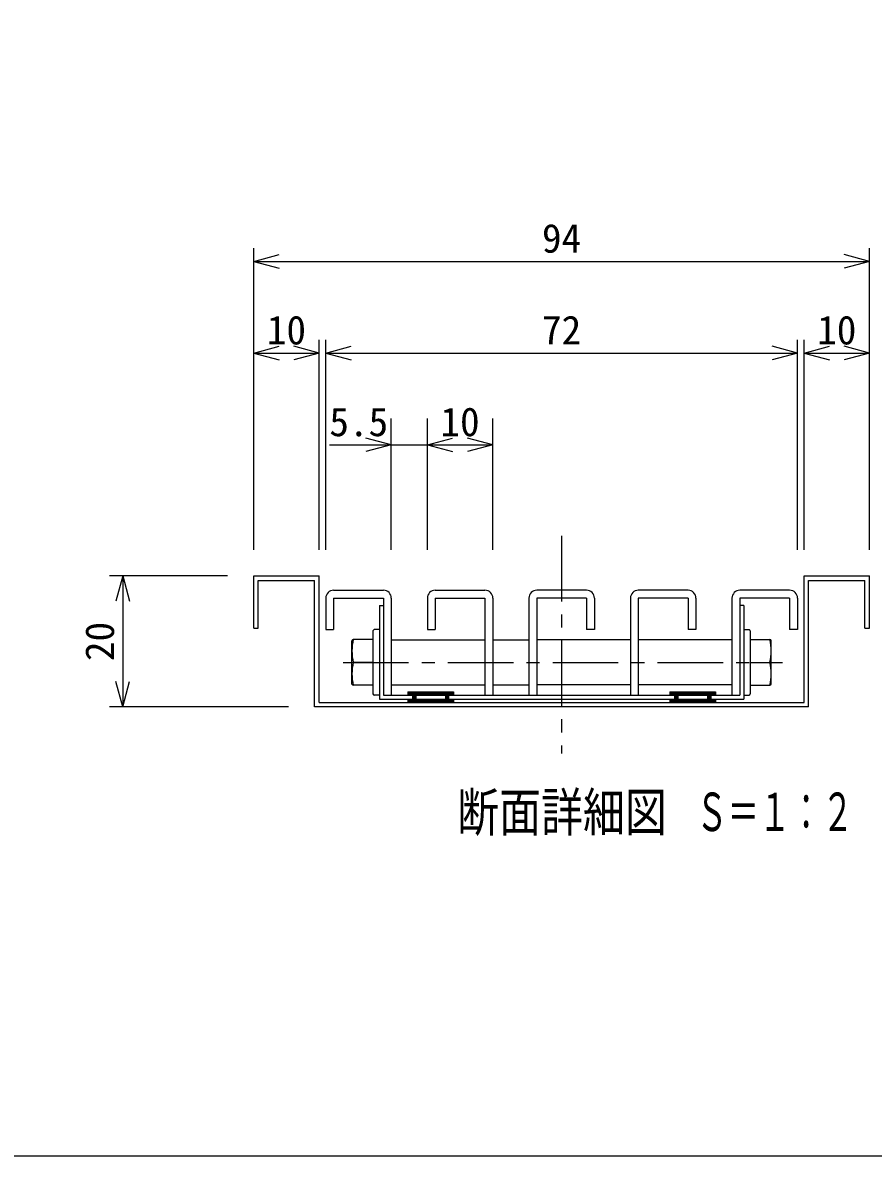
# Model space of a CAD drawing. Units: millimetres, scale not verified, with parts at other scales. Extents: x -1365 to 1365, y -930 to 870.
# Drawn here: x -685 to -36, y -930 to -65 of the extents above; entities that cross this region are included whole.
import ezdxf
from ezdxf.enums import TextEntityAlignment as Align

# ---------------------------------------------------------------- set-up
doc = ezdxf.new("R2010")
doc.units = ezdxf.units.MM
doc.header["$LTSCALE"] = 10
doc.linetypes.add('CHAIN1', pattern=[8, 5, -1, 1, -1])
for name, color, linetype in [('0-7_枠細線', 5, 'Continuous'), ('0-8_枠中線', 5, 'Continuous'), ('1-2_極細2', 2, 'Continuous'), ('1-3_細線2', 4, 'Continuous'), ('1-5_寸法2', 7, 'Continuous')]:
    doc.layers.add(name, color=color, linetype=linetype)
doc.styles.add('ＭＳ ゴシック', font='')
doc.styles.get('ＭＳ ゴシック').set_extended_font_data('MS Gothic')

msp = doc.modelspace()

# ---------------------------------------------------------------- linework, layer by layer
at = {"layer": '0-8_枠中線'}
msp.add_lwpolyline([(-1365, -930), (-1365, 870), (1365, 870), (1365, -930)], close=True, dxfattribs=at)
at = {"layer": '1-2_極細2', "linetype": 'CHAIN1'}
for p, q in [((-273.93, -456.54), (-273.93, -622.73)), ((-440.75, -553.12), (-105.5, -553.12))]:
    msp.add_line(p, q, dxfattribs=at)
at = {"layer": '1-2_極細2'}
for p, q in [((-508.93, -527.12), (-508.93, -487.12)), ((-508.93, -487.12), (-458.93, -487.12)), ((-505.43, -527.12), (-505.43, -490.62)), ((-505.43, -490.62), (-462.43, -490.62)), ((-462.43, -587.12), (-462.43, -490.62)), ((-458.93, -583.62), (-458.93, -487.12)), ((-88.93, -583.62), (-88.93, -487.12)), ((-88.93, -487.12), (-38.93, -487.12)), ((-85.43, -587.12), (-85.43, -490.62)), ((-85.43, -490.62), (-42.43, -490.62)), ((-42.43, -527.12), (-42.43, -490.62)), ((-38.93, -527.12), (-38.93, -487.12)), ((-412.93, -509.62), (-409.93, -509.62)), ((-134.93, -509.62), (-137.93, -509.62)), ((-134.93, -509.62), (-134.93, -581.12)), ((-508.93, -527.12), (-505.43, -527.12)), ((-42.43, -527.12), (-38.93, -527.12)), ((-417.92, -553.12), (-432.94, -553.12)), ((-129.95, -553.12), (-114.93, -553.12)), ((-409.93, -578.12), (-137.93, -578.12)), ((-391.43, -575.62), (-391.43, -578.12)), ((-391.43, -575.62), (-356.43, -575.62)), ((-391.43, -576), (-356.43, -576)), ((-391.43, -577), (-356.43, -577)), ((-391.43, -578), (-356.43, -578)), ((-387.68, -578.12), (-387.68, -581.12)), ((-387.68, -579), (-385.18, -579)), ((-385.18, -578.12), (-385.18, -581.12)), ((-362.68, -578.12), (-362.68, -581.12)), ((-362.68, -579), (-360.18, -579)), ((-360.18, -578.12), (-360.18, -581.12)), ((-356.43, -575.62), (-356.43, -578.12)), ((-191.43, -575.62), (-191.43, -578.12)), ((-191.43, -575.62), (-156.43, -575.62)), ((-191.43, -576), (-156.43, -576)), ((-191.43, -577), (-156.43, -577)), ((-191.43, -578), (-156.43, -578)), ((-187.68, -578.12), (-187.68, -581.12)), ((-187.68, -579), (-185.18, -579)), ((-185.18, -578.12), (-185.18, -581.12)), ((-162.68, -578.12), (-162.68, -581.12)), ((-162.68, -579), (-160.18, -579)), ((-160.18, -578.12), (-160.18, -581.12)), ((-156.43, -575.62), (-156.43, -578.12)), ((-85.43, -587.12), (-462.43, -587.12)), ((-458.93, -583.62), (-88.93, -583.62)), ((-391.43, -581.12), (-391.43, -583.62)), ((-391.43, -582), (-356.43, -582)), ((-391.43, -583), (-356.43, -583)), ((-391.43, -583.62), (-356.43, -583.62)), ((-387.68, -580), (-385.18, -580)), ((-387.68, -581), (-385.18, -581)), ((-362.68, -580), (-360.18, -580)), ((-362.68, -581), (-360.18, -581)), ((-356.43, -581.12), (-356.43, -583.62)), ((-191.43, -581.12), (-191.43, -583.62)), ((-191.43, -582), (-156.43, -582)), ((-191.43, -583), (-156.43, -583)), ((-191.43, -583.62), (-156.43, -583.62)), ((-187.68, -580), (-185.18, -580)), ((-187.68, -581), (-185.18, -581)), ((-162.68, -580), (-160.18, -580)), ((-162.68, -581), (-160.18, -581)), ((-156.43, -581.12), (-156.43, -583.62))]:
    msp.add_line(p, q, dxfattribs=at)
msp.add_lwpolyline([(-412.93, -509.62), (-412.93, -581.12), (-134.93, -581.12)], dxfattribs=at)
for centre, start, end in [((-395.15, -544.37), 166.96433, 193.03802), ((-152.72, -544.37), 346.96198, 13.03567), ((-395.15, -561.87), 166.96198, 193.03567), ((-152.72, -561.87), 346.96433, 13.03802)]:
    msp.add_arc(centre, 38.79, start, end, dxfattribs=at)
at = {"layer": '1-3_細線2'}
for p, q in [((-447.93, -498.12), (-409.93, -498.12)), ((-370.43, -498.12), (-332.43, -498.12)), ((-254.93, -498.12), (-292.93, -498.12)), ((-177.43, -498.12), (-215.43, -498.12)), ((-99.93, -498.12), (-137.93, -498.12)), ((-453.93, -504.12), (-453.93, -528.12)), ((-447.93, -504.12), (-409.93, -504.12)), ((-447.93, -504.12), (-447.93, -528.12)), ((-409.93, -504.12), (-409.93, -578.12)), ((-403.93, -504.12), (-403.93, -578.12)), ((-376.43, -504.12), (-376.43, -528.12)), ((-370.43, -504.12), (-370.43, -528.12)), ((-326.43, -504.12), (-326.43, -578.12)), ((-298.93, -504.12), (-298.93, -578.12)), ((-254.93, -504.12), (-254.93, -528.12)), ((-248.93, -504.12), (-248.93, -528.12)), ((-221.43, -504.12), (-221.43, -578.12)), ((-177.43, -504.12), (-215.43, -504.12)), ((-215.43, -504.12), (-215.43, -578.12)), ((-177.43, -504.12), (-177.43, -528.12)), ((-171.43, -504.12), (-171.43, -528.12)), ((-143.93, -504.12), (-143.93, -578.12)), ((-137.93, -504.12), (-137.93, -578.12)), ((-99.93, -504.12), (-137.93, -504.12)), ((-99.93, -504.12), (-99.93, -528.12)), ((-93.93, -504.12), (-93.93, -528.12)), ((-453.93, -528.12), (-447.93, -528.12)), ((-417.92, -535.62), (-432.94, -535.62)), ((-417.92, -529.12), (-417.92, -555.62)), ((-412.93, -528.12), (-416.92, -528.12)), ((-403.93, -535.87), (-332.43, -535.87)), ((-376.43, -528.12), (-370.43, -528.12)), ((-326.43, -535.87), (-298.93, -535.87)), ((-221.43, -535.87), (-292.93, -535.87)), ((-248.93, -528.12), (-254.93, -528.12)), ((-143.93, -535.87), (-215.43, -535.87)), ((-171.43, -528.12), (-177.43, -528.12)), ((-134.93, -528.12), (-130.95, -528.12)), ((-129.95, -529.12), (-129.95, -577.12)), ((-129.95, -535.62), (-114.93, -535.62)), ((-93.93, -528.12), (-99.93, -528.12)), ((-433.94, -569.62), (-433.94, -536.62)), ((-137.93, -540.2), (-137.93, -560.05)), ((-113.93, -569.62), (-113.93, -536.62)), ((-417.92, -555.62), (-417.92, -577.12)), ((-417.92, -570.62), (-432.94, -570.62)), ((-403.93, -570.37), (-332.43, -570.37)), ((-326.43, -570.37), (-298.93, -570.37)), ((-221.43, -570.37), (-292.93, -570.37)), ((-143.93, -570.37), (-215.43, -570.37)), ((-129.95, -570.62), (-114.93, -570.62)), ((-412.93, -578.12), (-416.92, -578.12)), ((-409.93, -578.12), (-403.93, -578.12)), ((-332.43, -578.12), (-326.43, -578.12)), ((-298.93, -578.12), (-292.93, -578.12)), ((-221.43, -578.12), (-215.43, -578.12)), ((-143.93, -578.12), (-137.93, -578.12)), ((-134.93, -578.12), (-130.95, -578.12))]:
    msp.add_line(p, q, dxfattribs=at)
for points in [[(-370.43, -504.12), (-332.43, -504.12), (-332.43, -578.12)], [(-254.93, -504.12), (-292.93, -504.12), (-292.93, -578.12)]]:
    msp.add_lwpolyline(points, dxfattribs=at)
for centre, radius, start, end in [((-447.93, -504.12), 6, 90, 180), ((-409.93, -504.12), 6, 0, 90), ((-370.43, -504.12), 6, 90, 180), ((-332.43, -504.12), 6, 0, 90), ((-292.93, -504.12), 6, 90, 180), ((-254.93, -504.12), 6, 0, 90), ((-215.43, -504.12), 6, 90, 180), ((-177.43, -504.12), 6, 0, 90), ((-137.93, -504.12), 6, 90, 180), ((-99.93, -504.12), 6, 0, 90), ((-432.94, -536.62), 1, 90, 180), ((-416.92, -529.12), 1, 90, 180), ((-130.95, -529.12), 1, 0, 90), ((-114.93, -536.62), 1, 0, 90), ((-432.94, -569.62), 1, 180, 270), ((-114.93, -569.62), 1, 270, 360), ((-416.92, -577.12), 1, 180, 270), ((-130.95, -577.12), 1, 270, 360)]:
    msp.add_arc(centre, radius, start, end, dxfattribs=at)
at = {"layer": '1-5_寸法2'}
for p, q in [((-508.93, -467.12), (-508.93, -237.12)), ((-508.93, -247.12), (-489.61, -241.94)), ((-38.93, -247.12), (-58.25, -241.94)), ((-38.93, -467.12), (-38.93, -237.12)), ((-508.93, -247.12), (-489.61, -252.3)), ((-508.93, -247.12), (-38.93, -247.12)), ((-38.93, -247.12), (-58.25, -252.3)), ((-508.93, -467.12), (-508.93, -307.12)), ((-458.93, -467.12), (-458.93, -307.12)), ((-453.93, -467.12), (-453.93, -307.12)), ((-93.93, -467.12), (-93.93, -307.12)), ((-88.93, -467.12), (-88.93, -307.12)), ((-38.93, -467.12), (-38.93, -307.12)), ((-508.93, -317.12), (-489.61, -311.94)), ((-508.93, -317.12), (-489.61, -322.3)), ((-508.93, -317.12), (-458.93, -317.12)), ((-458.93, -317.12), (-478.25, -311.94)), ((-458.93, -317.12), (-478.25, -322.3)), ((-453.93, -317.12), (-434.61, -311.94)), ((-453.93, -317.12), (-434.61, -322.3)), ((-453.93, -317.12), (-93.93, -317.12)), ((-93.93, -317.12), (-113.25, -311.94)), ((-93.93, -317.12), (-113.25, -322.3)), ((-88.93, -317.12), (-69.61, -311.94)), ((-88.93, -317.12), (-69.61, -322.3)), ((-88.93, -317.12), (-38.93, -317.12)), ((-38.93, -317.12), (-58.25, -311.94)), ((-38.93, -317.12), (-58.25, -322.3)), ((-403.93, -467.12), (-403.93, -367.12)), ((-376.43, -467.12), (-376.43, -367.12)), ((-326.43, -467.12), (-326.43, -367.12)), ((-451.21, -387.12), (-376.43, -387.12)), ((-403.93, -387.12), (-423.25, -381.94)), ((-403.93, -387.12), (-423.25, -392.3)), ((-376.43, -387.12), (-357.11, -381.94)), ((-376.43, -387.12), (-357.11, -392.3)), ((-376.43, -387.12), (-326.43, -387.12)), ((-326.43, -387.12), (-345.75, -381.94)), ((-326.43, -387.12), (-345.75, -392.3)), ((-528.93, -487.12), (-618.93, -487.12)), ((-608.93, -487.12), (-614.11, -506.44)), ((-608.93, -487.12), (-603.76, -506.44)), ((-608.93, -487.12), (-608.93, -587.12)), ((-608.93, -587.12), (-614.11, -567.8)), ((-608.93, -587.12), (-603.76, -567.8)), ((-482.43, -587.12), (-618.93, -587.12))]:
    msp.add_line(p, q, dxfattribs=at)

# ---------------------------------------------------------------- texts
at = {"layer": '0-7_枠細線', "style": 'ＭＳ ゴシック'}
for s, width, p in [('断面詳細図', 0.8, (-353.66, -690.84)), ('Ｓ＝１：２', 0.6, (-171.34, -690.6))]:
    msp.add_text(s, height=29.33, dxfattribs=dict(at, width=width)).set_placement(p, align=Align.BOTTOM_LEFT)
at = {"layer": '1-5_寸法2', "style": 'ＭＳ ゴシック'}
for s, p in [('94', (-288.93, -247.12)), ('10', (-498.93, -317.12)), ('72', (-288.93, -317.12)), ('10', (-78.93, -317.12)), ('5.5', (-451.21, -387.12)), ('10', (-366.43, -387.12))]:
    msp.add_text(s, height=21.99, dxfattribs=at).set_placement(p, align=Align.BOTTOM_LEFT)
msp.add_text('20', height=21.99, rotation=90, dxfattribs=at).set_placement((-608.93, -552.12), align=Align.BOTTOM_LEFT)

doc.saveas('drawing.dxf')
